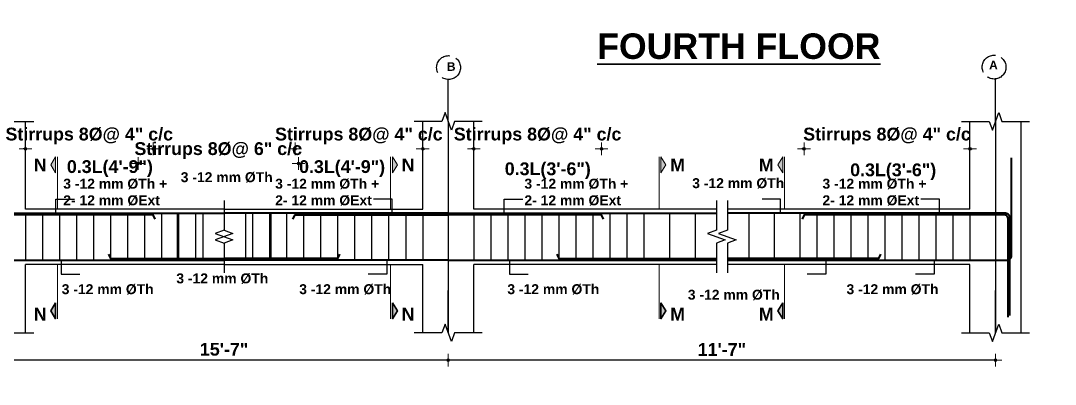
# Model space of a CAD drawing. Header units: inches. Extents: x -12071822 to 12321209, y -1222525 to 1319227.
# Drawn here: x 129386.1 to 129872.3, y 49908.1 to 50078.9 of the extents above; entities that cross this region are included whole.
import ezdxf
from ezdxf.enums import TextEntityAlignment as Align

# ---------------------------------------------------------------- set-up
doc = ezdxf.new("R2010")
doc.units = ezdxf.units.IN
doc.header["$MEASUREMENT"] = 0
doc.header["$PDMODE"] = 35
doc.linetypes.add('ACAD_ISO02W100', pattern=[15, 12, -3])
for name, color, linetype, lineweight in [('BAR', 5, 'Continuous', 40), ('Dimension', 130, 'Continuous', 9), ('Hatch', 9, 'Continuous', 9), ('HATCH1', 4, 'ACAD_ISO02W100', 13), ('TEXT', 255, 'Continuous', 35), ('Windows', 151, 'Continuous', 15)]:
    doc.layers.add(name, color=color, linetype=linetype, lineweight=lineweight)
doc.layers.add('STIRRUP', color=10, linetype='Continuous')
doc.styles.add('1.8 str', font='times.ttf', dxfattribs={"width": 0.8, "height": 6})
doc.styles.add('STYLE1', font='arialbd.ttf')
doc.dimstyles.new('1.4', dxfattribs={"dimscale": 0, "dimtxt": 6, "dimasz": 0.5, "dimexe": 2, "dimexo": 9, "dimgap": 2, "dimtad": 1, "dimdec": 0, "dimlfac": 0.5, "dimzin": 3, "dimdsep": 46, "dimlunit": 4, "dimtxsty": '1.8 str', "dimblk": 'DIM', "dimcen": 3, "dimdle": 3, "dimse1": 1, "dimse2": 1, "dimclrd": 256, "dimclre": 256, "dimclrt": 7, "dimadec": 1, "dimazin": 2, "dimtfac": 1, "dimtdec": 0, "dimtix": 1, "dimtofl": 0, "dimtmove": 2, "dimatfit": 3, "dimldrblk": 'ARROW', "dimfxl": 2, "dimfrac": 2, "dimtolj": 2, "dimtzin": 0, "dimarcsym": 0})

# ---------------------------------------------------------------- blocks, each defined once
blk = doc.blocks.new('DIM')
at = {"layer": 'Dimension'}
h = blk.add_hatch(color=256, dxfattribs=at)
h.paths.add_polyline_path([(0, 1.28), (0, 0), (1.28, 0, 0.414214)])
h.paths.add_polyline_path([(1.28, 0), (0, 0), (0, -1.28, 0.414214)])
h.paths.add_polyline_path([(0, 0), (-1.28, 0, 0.414214), (0, -1.28)])
h.paths.add_polyline_path([(0, 1.28, 0.414214), (-1.28, 0), (0, 0)])
for p, q in [((-6, 0), (6, 0)), ((0, 6), (0, -6))]:
    blk.add_line(p, q, dxfattribs=at)
blk.add_circle((0, 0), 1.28, dxfattribs=at)
blk = doc.blocks.new('*D2673')
at = {"layer": 'Defpoints', "color": 0, "ltscale": 10, "transparency": 16777216}
for p in [(129388.29, 50018.73), (129388.29, 50005.19), (129448.29, 49987.68)]:
    blk.add_point(p, dxfattribs=at)
at = {"layer": 'Dimension', "lineweight": -2, "ltscale": 10, "transparency": 16777216}
for p, q in [((129387.79, 50018.73), (129387.29, 50018.73)), ((129448.79, 50018.73), (129449.29, 50018.73))]:
    blk.add_line(p, q, dxfattribs=at)
at = {"layer": 'Dimension', "lineweight": -2, "ltscale": 10, "transparency": 16777216, "xscale": 0.5, "yscale": 0.5, "zscale": 0.5}
blk.add_blockref('DIM', (129388.29, 50018.73), dxfattribs=at)
at = {"layer": 'Dimension', "lineweight": -2, "ltscale": 10, "transparency": 16777216, "xscale": 0.5, "yscale": 0.5, "zscale": 0.5, "rotation": 180}
blk.add_blockref('DIM', (129448.29, 50018.73), dxfattribs=at)
at = {"layer": 'Dimension', "color": 7, "ltscale": 10, "transparency": 16777216, "insert": (129418.29, 50024.76), "char_height": 6, "attachment_point": 5, "style": 'STYLE1'}
blk.add_mtext('\\A2;Stirrups 8%%C@ 4" c/c', dxfattribs=at)
blk = doc.blocks.new('ARROW')
at = {"layer": 'Hatch'}
h = blk.add_hatch(color=256, dxfattribs=at)
h.dxf.hatch_style = 1
h.paths.add_polyline_path([(12191115.76, -1270860.08), (12191485.38, -1270660.08), (12191115.76, -1270660.08)])
for p, q in [((12191115.76, -1270860.08), (12191115.76, -1270060.08)), ((12191015.76, -1270160.08), (12196382.95, -1270160.08)), ((12191485.38, -1270660.08), (12190746.15, -1270660.08)), ((12190746.15, -1270660.08), (12191115.76, -1270860.08)), ((12191485.38, -1270660.08), (12191115.76, -1270860.08))]:
    blk.add_line(p, q, dxfattribs=at)
blk = doc.blocks.new('*D2677')
at = {"layer": 'Defpoints', "color": 0, "ltscale": 10, "transparency": 16777216}
for p in [(129754.21, 50018.73), (129832.21, 50006.76), (129754.21, 50002.19)]:
    blk.add_point(p, dxfattribs=at)
at = {"layer": 'Dimension', "lineweight": -2, "ltscale": 10, "transparency": 16777216}
for p, q in [((129753.71, 50018.73), (129753.21, 50018.73)), ((129832.71, 50018.73), (129833.21, 50018.73))]:
    blk.add_line(p, q, dxfattribs=at)
at = {"layer": 'Dimension', "lineweight": -2, "ltscale": 10, "transparency": 16777216, "xscale": 0.5, "yscale": 0.5, "zscale": 0.5}
blk.add_blockref('DIM', (129754.21, 50018.73), dxfattribs=at)
at = {"layer": 'Dimension', "lineweight": -2, "ltscale": 10, "transparency": 16777216, "xscale": 0.5, "yscale": 0.5, "zscale": 0.5, "rotation": 180}
blk.add_blockref('DIM', (129832.21, 50018.73), dxfattribs=at)
at = {"layer": 'Dimension', "color": 7, "ltscale": 10, "transparency": 16777216, "insert": (129793.21, 50024.76), "char_height": 6, "attachment_point": 5, "style": 'STYLE1'}
blk.add_mtext('\\A2;Stirrups 8%%C@ 4" c/c', dxfattribs=at)
blk = doc.blocks.new('*D2678')
at = {"layer": 'Defpoints', "color": 0, "ltscale": 10, "transparency": 16777216}
for p in [(129516.58, 50011.88), (129441.23, 49995.34), (129516.58, 49980.82)]:
    blk.add_point(p, dxfattribs=at)
at = {"layer": 'Dimension', "lineweight": -2, "ltscale": 10, "transparency": 16777216}
for p, q in [((129440.73, 50011.88), (129440.23, 50011.88)), ((129517.08, 50011.88), (129517.58, 50011.88))]:
    blk.add_line(p, q, dxfattribs=at)
at = {"layer": 'Dimension', "lineweight": -2, "ltscale": 10, "transparency": 16777216, "xscale": 0.5, "yscale": 0.5, "zscale": 0.5}
blk.add_blockref('DIM', (129441.23, 50011.88), dxfattribs=at)
at = {"layer": 'Dimension', "lineweight": -2, "ltscale": 10, "transparency": 16777216, "xscale": 0.5, "yscale": 0.5, "zscale": 0.5, "rotation": 180}
blk.add_blockref('DIM', (129516.58, 50011.88), dxfattribs=at)
at = {"layer": 'Dimension', "color": 7, "ltscale": 10, "transparency": 16777216, "insert": (129478.9, 50017.91), "char_height": 6, "attachment_point": 5, "style": 'STYLE1'}
blk.add_mtext('\\A2;Stirrups 8%%C@ 6" c/c', dxfattribs=at)
blk = doc.blocks.new('*D2679')
at = {"layer": 'Defpoints', "color": 0, "ltscale": 10, "transparency": 16777216}
for p in [(129575, 50018.73), (129575, 50005.19), (129515, 49987.68)]:
    blk.add_point(p, dxfattribs=at)
at = {"layer": 'Dimension', "lineweight": -2, "ltscale": 10, "transparency": 16777216}
for p, q in [((129514.5, 50018.73), (129514, 50018.73)), ((129575.5, 50018.73), (129576, 50018.73))]:
    blk.add_line(p, q, dxfattribs=at)
at = {"layer": 'Dimension', "lineweight": -2, "ltscale": 10, "transparency": 16777216, "xscale": 0.5, "yscale": 0.5, "zscale": 0.5}
blk.add_blockref('DIM', (129515, 50018.73), dxfattribs=at)
at = {"layer": 'Dimension', "lineweight": -2, "ltscale": 10, "transparency": 16777216, "xscale": 0.5, "yscale": 0.5, "zscale": 0.5, "rotation": 180}
blk.add_blockref('DIM', (129575, 50018.73), dxfattribs=at)
at = {"layer": 'Dimension', "color": 7, "ltscale": 10, "transparency": 16777216, "insert": (129545, 50024.76), "char_height": 6, "attachment_point": 5, "style": 'STYLE1'}
blk.add_mtext('\\A2;Stirrups 8%%C@ 4" c/c', dxfattribs=at)
blk = doc.blocks.new('*D2680')
at = {"layer": 'Defpoints', "color": 0, "ltscale": 10, "transparency": 16777216}
for p in [(129599, 50018.73), (129599, 50005.19), (129659, 49987.68)]:
    blk.add_point(p, dxfattribs=at)
at = {"layer": 'Dimension', "lineweight": -2, "ltscale": 10, "transparency": 16777216}
for p, q in [((129598.5, 50018.73), (129598, 50018.73)), ((129659.5, 50018.73), (129660, 50018.73))]:
    blk.add_line(p, q, dxfattribs=at)
at = {"layer": 'Dimension', "lineweight": -2, "ltscale": 10, "transparency": 16777216, "xscale": 0.5, "yscale": 0.5, "zscale": 0.5}
blk.add_blockref('DIM', (129599, 50018.73), dxfattribs=at)
at = {"layer": 'Dimension', "lineweight": -2, "ltscale": 10, "transparency": 16777216, "xscale": 0.5, "yscale": 0.5, "zscale": 0.5, "rotation": 180}
blk.add_blockref('DIM', (129659, 50018.73), dxfattribs=at)
at = {"layer": 'Dimension', "color": 7, "ltscale": 10, "transparency": 16777216, "insert": (129629, 50024.76), "char_height": 6, "attachment_point": 5, "style": 'STYLE1'}
blk.add_mtext('\\A2;Stirrups 8%%C@ 4" c/c', dxfattribs=at)
blk = doc.blocks.new('*D2681')
at = {"layer": 'Defpoints', "color": 0, "ltscale": 10, "transparency": 16777216}
for p in [(129376.29, 49932.24), (129587, 49932.24), (129376.29, 49919.43)]:
    blk.add_point(p, dxfattribs=at)
at = {"layer": 'Dimension', "lineweight": -2, "ltscale": 10, "transparency": 16777216}
blk.add_line((129586.5, 49919.43), (129376.79, 49919.43), dxfattribs=at)
at = {"layer": 'Dimension', "lineweight": -2, "ltscale": 10, "transparency": 16777216, "xscale": 0.5, "yscale": 0.5, "zscale": 0.5, "rotation": 180}
blk.add_blockref('DIM', (129376.29, 49919.43), dxfattribs=at)
at = {"layer": 'Dimension', "lineweight": -2, "ltscale": 10, "transparency": 16777216, "xscale": 0.5, "yscale": 0.5, "zscale": 0.5}
blk.add_blockref('DIM', (129587, 49919.43), dxfattribs=at)
at = {"layer": 'Dimension', "color": 7, "ltscale": 10, "transparency": 16777216, "insert": (129481.65, 49924.49), "char_height": 6, "attachment_point": 5, "style": 'STYLE1'}
blk.add_mtext('\\A2;15\'-7"', dxfattribs=at)
blk = doc.blocks.new('*D2683')
at = {"layer": 'Defpoints', "color": 0, "ltscale": 10, "transparency": 16777216}
for p in [(129587, 49932.24), (129844.21, 49932.24), (129587, 49919.43)]:
    blk.add_point(p, dxfattribs=at)
at = {"layer": 'Dimension', "lineweight": -2, "ltscale": 10, "transparency": 16777216}
blk.add_line((129843.71, 49919.43), (129587.5, 49919.43), dxfattribs=at)
at = {"layer": 'Dimension', "lineweight": -2, "ltscale": 10, "transparency": 16777216, "xscale": 0.5, "yscale": 0.5, "zscale": 0.5, "rotation": 180}
blk.add_blockref('DIM', (129587, 49919.43), dxfattribs=at)
at = {"layer": 'Dimension', "lineweight": -2, "ltscale": 10, "transparency": 16777216, "xscale": 0.5, "yscale": 0.5, "zscale": 0.5}
blk.add_blockref('DIM', (129844.21, 49919.43), dxfattribs=at)
at = {"layer": 'Dimension', "color": 7, "ltscale": 10, "transparency": 16777216, "insert": (129715.61, 49924.44), "char_height": 6, "attachment_point": 5, "style": 'STYLE1'}
blk.add_mtext('\\A2;11\'-7"', dxfattribs=at)

msp = doc.modelspace()

# ---------------------------------------------------------------- hatches: boundary and pattern name
at = {"layer": 'TEXT', "ltscale": 10}
for points in [[(129402.5, 50014.98), (129402.5, 50007.47), (129400.19, 50011.22)], [(129560.8, 50014.98), (129560.8, 50007.47), (129563.11, 50011.22)], [(129686.99, 50014.98), (129686.99, 50007.47), (129689.3, 50011.22)], [(129744.23, 50014.98), (129744.23, 50007.47), (129741.92, 50011.22)], [(129402.5, 49938.84), (129402.5, 49946.34), (129400.19, 49942.59)], [(129560.8, 49938.84), (129560.8, 49946.34), (129563.11, 49942.59)], [(129686.99, 49938.84), (129686.99, 49946.34), (129689.3, 49942.59)], [(129744.23, 49938.84), (129744.23, 49946.34), (129741.92, 49942.59)]]:
    msp.add_hatch(color=256, dxfattribs=at).paths.add_polyline_path(points)

# ---------------------------------------------------------------- linework, layer by layer
for p, q in [((129587, 50031.59), (129587, 50051.55)), ((129844.21, 50031.59), (129844.21, 50051.55)), ((129587, 50031.59), (129587, 49932.24)), ((129844.21, 50031.59), (129844.21, 49932.24)), ((129587, 49932.24), (129587, 49952.19)), ((129844.21, 49932.24), (129844.21, 49952.19))]:
    msp.add_line(p, q)
at = {"ltscale": 10}
for p, q in [((129388.29, 49990.43), (129388.29, 50031.59)), ((129575, 49990.43), (129575, 50031.59)), ((129599, 49990.43), (129599, 50031.59)), ((129832.21, 49990.43), (129832.21, 50031.59)), ((129856.21, 49964.43), (129856.21, 50031.59)), ((129481.65, 49990.43), (129388.29, 49990.43)), ((129481.65, 49990.43), (129575, 49990.43)), ((129713, 49990.43), (129599, 49990.43)), ((129832.21, 49990.43), (129718.21, 49990.43)), ((129481.65, 49964.43), (129388.29, 49964.43)), ((129388.29, 49932.24), (129388.29, 49964.43)), ((129481.65, 49964.43), (129575, 49964.43)), ((129575, 49932.24), (129575, 49964.43)), ((129713, 49964.43), (129599, 49964.43)), ((129599, 49932.24), (129599, 49964.43)), ((129832.21, 49964.43), (129718.21, 49964.43)), ((129832.21, 49932.24), (129832.21, 49964.43)), ((129856.21, 49932.24), (129856.21, 49964.43))]:
    msp.add_line(p, q, dxfattribs=at)
at = {"linetype": 'Continuous', "ltscale": 10}
for points in [[(129360.29, 50031.59), (129373.29, 50031.59), (129374.79, 50027.47), (129377.79, 50035.72), (129379.29, 50031.59), (129392.29, 50031.59)], [(129603, 50031.59), (129590, 50031.59), (129588.5, 50027.47), (129585.5, 50035.72), (129584, 50031.59), (129571, 50031.59)], [(129828.21, 50031.59), (129841.21, 50031.59), (129842.71, 50027.47), (129845.71, 50035.72), (129847.21, 50031.59), (129860.21, 50031.59)], [(129481.65, 49994.43), (129481.65, 49980.43), (129477.52, 49978.93), (129485.77, 49975.93), (129481.65, 49974.43), (129481.65, 49960.43)], [(129481.65, 49994.43), (129481.65, 49980.43), (129477.52, 49978.93), (129485.77, 49975.93), (129481.65, 49974.43), (129481.65, 49960.43)], [(129481.65, 49994.43), (129481.65, 49980.43), (129485.77, 49978.93), (129477.52, 49975.93), (129481.65, 49974.43), (129481.65, 49960.43)], [(129481.65, 49994.43), (129481.65, 49980.43), (129485.77, 49978.93), (129477.52, 49975.93), (129481.65, 49974.43), (129481.65, 49960.43)], [(129713, 49994.43), (129713, 49980.43), (129708.88, 49978.93), (129717.12, 49975.93), (129713, 49974.43), (129713, 49960.43)], [(129718.21, 49994.43), (129718.21, 49980.43), (129714.09, 49978.93), (129722.34, 49975.93), (129718.21, 49974.43), (129718.21, 49960.43)], [(129360.29, 49932.24), (129373.29, 49932.24), (129374.79, 49928.12), (129377.79, 49936.36), (129379.29, 49932.24), (129392.29, 49932.24)], [(129603, 49932.24), (129590, 49932.24), (129588.5, 49928.12), (129585.5, 49936.36), (129584, 49932.24), (129571, 49932.24)], [(129828.21, 49932.24), (129841.21, 49932.24), (129842.71, 49928.12), (129845.71, 49936.36), (129847.21, 49932.24), (129860.21, 49932.24)]]:
    msp.add_lwpolyline(points, dxfattribs=at)
at = {"layer": 'BAR', "ltscale": 10}
for p, q in [((129376.29, 49988.43), (129481.65, 49988.43)), ((129587, 49988.43), (129481.65, 49988.43)), ((129587, 49988.43), (129713, 49988.43)), ((129376.29, 49966.43), (129481.65, 49966.43)), ((129587, 49966.43), (129481.65, 49966.43)), ((129587, 49966.43), (129713, 49966.43))]:
    msp.add_line(p, q, dxfattribs=at)
for points in [[(129832.21, 49966.43), (129849.7, 49966.43, 0.414214), (129851.71, 49968.44), (129851.71, 50014.43)], [(129850.96, 49940.43), (129850.96, 49986.41, 0.414214), (129848.95, 49988.43), (129832.21, 49988.43)], [(129850.21, 49939.68), (129850.21, 49985.66, 0.414214), (129848.2, 49987.68), (129832.21, 49987.68)]]:
    msp.add_lwpolyline(points, format="xyb", dxfattribs=at)
for points in [[(129449.34, 49985.68), (129448.29, 49987.68), (129376.29, 49987.68)], [(129513.95, 49985.68), (129515, 49987.68), (129587, 49987.68)], [(129660.04, 49985.68), (129659, 49987.68), (129587, 49987.68)], [(129844.21, 49988.43), (129718.21, 49988.43)], [(129844.21, 49987.68), (129754.21, 49987.68), (129753.26, 49985.68)], [(129427.34, 49969.18), (129428.29, 49967.18), (129481.65, 49967.18)], [(129535.95, 49969.18), (129535, 49967.18), (129481.65, 49967.18)], [(129638.04, 49969.18), (129639, 49967.18), (129713, 49967.18)], [(129790.17, 49969.18), (129789.21, 49967.18), (129718.21, 49967.18)], [(129718.21, 49966.43), (129844.21, 49966.43)]]:
    msp.add_lwpolyline(points, dxfattribs=at)
at = {"layer": 'Dimension', "ltscale": 10}
for p, q in [((129403.35, 49990.43), (129403.35, 50014.93)), ((129559.94, 49990.43), (129559.94, 50014.93)), ((129686.13, 49990.43), (129686.13, 50014.93)), ((129745.08, 49990.43), (129745.08, 50014.93)), ((129403.35, 49938.89), (129403.35, 49964.43)), ((129559.94, 49938.89), (129559.94, 49964.43)), ((129686.13, 49938.89), (129686.13, 49964.43)), ((129745.08, 49938.89), (129745.08, 49964.43))]:
    msp.add_line(p, q, dxfattribs=at)
for points in [[(129402.5, 50007.47), (129402.5, 50014.98), (129400.19, 50011.22), (129402.5, 50007.47)], [(129560.8, 50007.47), (129560.8, 50014.98), (129563.11, 50011.22), (129560.8, 50007.47)], [(129686.99, 50007.47), (129686.99, 50014.98), (129689.3, 50011.22), (129686.99, 50007.47)], [(129744.23, 50007.47), (129744.23, 50014.98), (129741.92, 50011.22), (129744.23, 50007.47)]]:
    msp.add_lwpolyline(points, dxfattribs=at)
at = {"layer": 'HATCH1', "lineweight": 25}
for centre in [(129587.16, 50056.92), (129843.53, 50057.12)]:
    msp.add_circle(centre, 5.6, dxfattribs=at)
at = {"layer": 'STIRRUP'}
for p, q in [((129388.29, 49988.83), (129388.29, 49966.03)), ((129396.29, 49988.83), (129396.29, 49966.03)), ((129404.29, 49988.83), (129404.29, 49966.03)), ((129412.29, 49988.83), (129412.29, 49966.03)), ((129420.29, 49988.83), (129420.29, 49966.03)), ((129428.29, 49988.83), (129428.29, 49966.03)), ((129436.29, 49988.83), (129436.29, 49966.03)), ((129444.29, 49988.83), (129444.29, 49966.03)), ((129452.29, 49988.83), (129452.29, 49966.03)), ((129459.65, 49988.83), (129459.65, 49966.03)), ((129460.29, 49988.83), (129460.29, 49966.03)), ((129468.29, 49988.83), (129468.29, 49966.03)), ((129471.65, 49988.83), (129471.65, 49966.03)), ((129491.65, 49988.83), (129491.65, 49966.03)), ((129495, 49988.83), (129495, 49966.03)), ((129503, 49988.83), (129503, 49966.03)), ((129503.65, 49988.83), (129503.65, 49966.03)), ((129511, 49988.83), (129511, 49966.03)), ((129519, 49988.83), (129519, 49966.03)), ((129527, 49988.83), (129527, 49966.03)), ((129535, 49988.83), (129535, 49966.03)), ((129543, 49988.83), (129543, 49966.03)), ((129551, 49988.83), (129551, 49966.03)), ((129559, 49988.83), (129559, 49966.03)), ((129567, 49988.83), (129567, 49966.03)), ((129575, 49988.83), (129575, 49966.03)), ((129599, 49988.83), (129599, 49966.03)), ((129607, 49988.83), (129607, 49966.03)), ((129615, 49988.83), (129615, 49966.03)), ((129623, 49988.83), (129623, 49966.03)), ((129631, 49988.83), (129631, 49966.03)), ((129639, 49988.83), (129639, 49966.03)), ((129647, 49988.83), (129647, 49966.03)), ((129655, 49988.83), (129655, 49966.03)), ((129663, 49988.83), (129663, 49966.03)), ((129671, 49988.83), (129671, 49966.03)), ((129679, 49988.83), (129679, 49966.03)), ((129691, 49988.83), (129691, 49966.03)), ((129703, 49988.83), (129703, 49966.03)), ((129728.21, 49988.83), (129728.21, 49966.03)), ((129740.21, 49988.83), (129740.21, 49966.03)), ((129752.21, 49988.83), (129752.21, 49966.03)), ((129760.21, 49988.83), (129760.21, 49966.03)), ((129768.21, 49988.83), (129768.21, 49966.03)), ((129776.21, 49988.83), (129776.21, 49966.03)), ((129784.21, 49988.83), (129784.21, 49966.03)), ((129792.21, 49988.83), (129792.21, 49966.03)), ((129800.21, 49988.83), (129800.21, 49966.03)), ((129808.21, 49988.83), (129808.21, 49966.03)), ((129816.21, 49988.83), (129816.21, 49966.03)), ((129824.21, 49988.83), (129824.21, 49966.03)), ((129832.21, 49988.83), (129832.21, 49966.03))]:
    msp.add_line(p, q, dxfattribs=at)
at = {"layer": 'TEXT', "ltscale": 10}
for points in [[(129402.5, 49946.34), (129402.5, 49938.84), (129400.19, 49942.59), (129402.5, 49946.34)], [(129560.8, 49946.34), (129560.8, 49938.84), (129563.11, 49942.59), (129560.8, 49946.34)], [(129686.99, 49946.34), (129686.99, 49938.84), (129689.3, 49942.59), (129686.99, 49946.34)], [(129744.23, 49946.34), (129744.23, 49938.84), (129741.92, 49942.59), (129744.23, 49946.34)]]:
    msp.add_lwpolyline(points, dxfattribs=at)
at = {"layer": 'Windows'}
msp.add_circle((127888.68, 49173.51), 6257.09, dxfattribs=at)

# ---------------------------------------------------------------- texts
at = {"layer": 'HATCH1', "lineweight": 25, "style": 'STYLE1'}
for s, p in [('B', (129586.39, 50055.37)), ('A', (129841.21, 50056.13))]:
    msp.add_text(s, height=4, dxfattribs=at).set_placement(p)
at = {"layer": 'TEXT', "style": 'STYLE1'}
msp.add_text('%%UFOURTH FLOOR', height=12, dxfattribs=at).set_placement((129723.56, 50066.97), align=Align.MIDDLE_CENTER)
at = {"layer": 'TEXT', "ltscale": 10, "style": 'STYLE1'}
for s, height, p in [('N', 6, (129392.19, 50008.14)), ('N', 6, (129565.1, 50008.14)), ('M', 6, (129691.29, 50008.14)), ('M', 6, (129732.95, 50008.14)), ('3 -12 mm %%CTh ', 4.68, (129461.28, 50003.06)), ('3 -12 mm %%CTh ', 4.68, (129701.67, 50000.25)), ('3 -12 mm %%CTh ', 4.68, (129459.2, 49955.51)), ('3 -12 mm %%CTh ', 4.68, (129699.6, 49947.84)), ('N', 6, (129392.19, 49938.01)), ('N', 6, (129565.1, 49938.01)), ('M', 6, (129691.29, 49938.01)), ('M', 6, (129732.95, 49938.01))]:
    msp.add_text(s, height=height, dxfattribs=at).set_placement(p)
at = {"layer": 'TEXT', "style": 'STYLE1'}
for s, p in [('0.3L(4\'-9")', (129407.77, 50007.37)), ('0.3L(4\'-9")', (129516.89, 50007.37)), ('0.3L(3\'-6")', (129613.56, 50006.35)), ('0.3L(3\'-6")', (129775.9, 50005.85))]:
    msp.add_text(s, height=6, dxfattribs=at).set_placement(p)
at = {"layer": 'TEXT', "ltscale": 10, "char_height": 4.68, "attachment_point": 1, "style": 'STYLE1'}
for s, width, insert in [('3 -12 mm %%CTh + 2- 12 mm %%CExt', 53.0695, (129406.07, 50004.68)), ('3 -12 mm %%CTh + 2- 12 mm %%CExt', 51.4226, (129505.66, 50004.68)), ('3 -12 mm %%CTh + 2- 12 mm %%CExt', 53.0695, (129622.79, 50004.68)), ('3 -12 mm %%CTh + 2- 12 mm %%CExt', 51.4226, (129762.87, 50004.68)), ('3 -12 mm %%CTh ', 53.0695, (129405.34, 49955.11)), ('3 -12 mm %%CTh ', 52.0465, (129516.97, 49955.11)), ('3 -12 mm %%CTh ', 53.0695, (129614.77, 49955.11)), ('3 -12 mm %%CTh', 52.0465, (129774.18, 49955.11))]:
    msp.add_mtext_dynamic_manual_height_columns(s, width=width, gutter_width=1, heights=[0], dxfattribs=dict(at, insert=insert))

# ---------------------------------------------------------------- dimensions: what is measured, and where the dimension line sits
at = {"layer": 'Dimension', "ltscale": 10}
for base, p1, p2, text, picture, middle in [((129388.29, 50018.73), (129448.29, 49987.68), (129388.29, 50005.19), 'Stirrups 8%%C@ 4" c/c', '*D2673', (129418.29, 50024.76)), ((129599, 50018.73), (129659, 49987.68), (129599, 50005.19), 'Stirrups 8%%C@ 4" c/c', '*D2680', (129629, 50024.76)), ((129754.21, 50018.73), (129832.21, 50006.76), (129754.21, 50002.19), 'Stirrups 8%%C@ 4" c/c', '*D2677', (129793.21, 50024.76)), ((129376.29, 49919.43), (129587, 49932.24), (129376.29, 49932.24), '15\'-7"', '*D2681', (129481.65, 49924.49)), ((129587, 49919.43), (129844.21, 49932.24), (129587, 49932.24), '11\'-7"', '*D2683', (129715.61, 49924.44))]:
    dim = msp.add_linear_dim(base=base, p1=p1, p2=p2, angle=180, text=text, dimstyle='1.4', override={"dimscale": 1, "dimtxsty": 'STYLE1'}, dxfattribs=at)
    dim.commit()
    dim.dimension.update_dxf_attribs({"geometry": picture, "text_midpoint": middle})
for base, p1, p2, text, picture, middle in [((129575, 50018.73), (129515, 49987.68), (129575, 50005.19), 'Stirrups 8%%C@ 4" c/c', '*D2679', (129545, 50024.76)), ((129516.58, 50011.88), (129441.23, 49995.34), (129516.58, 49980.82), 'Stirrups 8%%C@ 6" c/c', '*D2678', (129478.9, 50017.91))]:
    dim = msp.add_linear_dim(base=base, p1=p1, p2=p2, text=text, dimstyle='1.4', override={"dimscale": 1, "dimtxsty": 'STYLE1'}, dxfattribs=at)
    dim.commit()
    dim.dimension.update_dxf_attribs({"geometry": picture, "text_midpoint": middle})

# ---------------------------------------------------------------- leaders
for points in [[(129402.65, 49988.83), (129402.65, 49995.04), (129411.37, 49995.04)], [(129560.64, 49988.83), (129560.64, 49995.04), (129551.92, 49995.04)], [(129613.35, 49988.83), (129613.35, 49995.04), (129622.07, 49995.04)], [(129743.18, 49988.83), (129743.18, 49995.04), (129734.46, 49995.04)], [(129817.86, 49988.83), (129817.86, 49995.04), (129809.14, 49995.04)], [(129405.13, 49966.03), (129405.13, 49959.82), (129413.85, 49959.82)], [(129558.16, 49966.03), (129558.16, 49959.82), (129549.44, 49959.82)], [(129615.84, 49966.03), (129615.84, 49959.82), (129624.56, 49959.82)], [(129764.45, 49966.03), (129764.45, 49959.82), (129755.73, 49959.82)], [(129815.38, 49966.03), (129815.38, 49959.82), (129806.66, 49959.82)]]:
    msp.add_leader(points, dimstyle='1.4', override={"dimscale": 1, "dimtxsty": 'STYLE1'}, dxfattribs=at)

doc.saveas('drawing.dxf')
